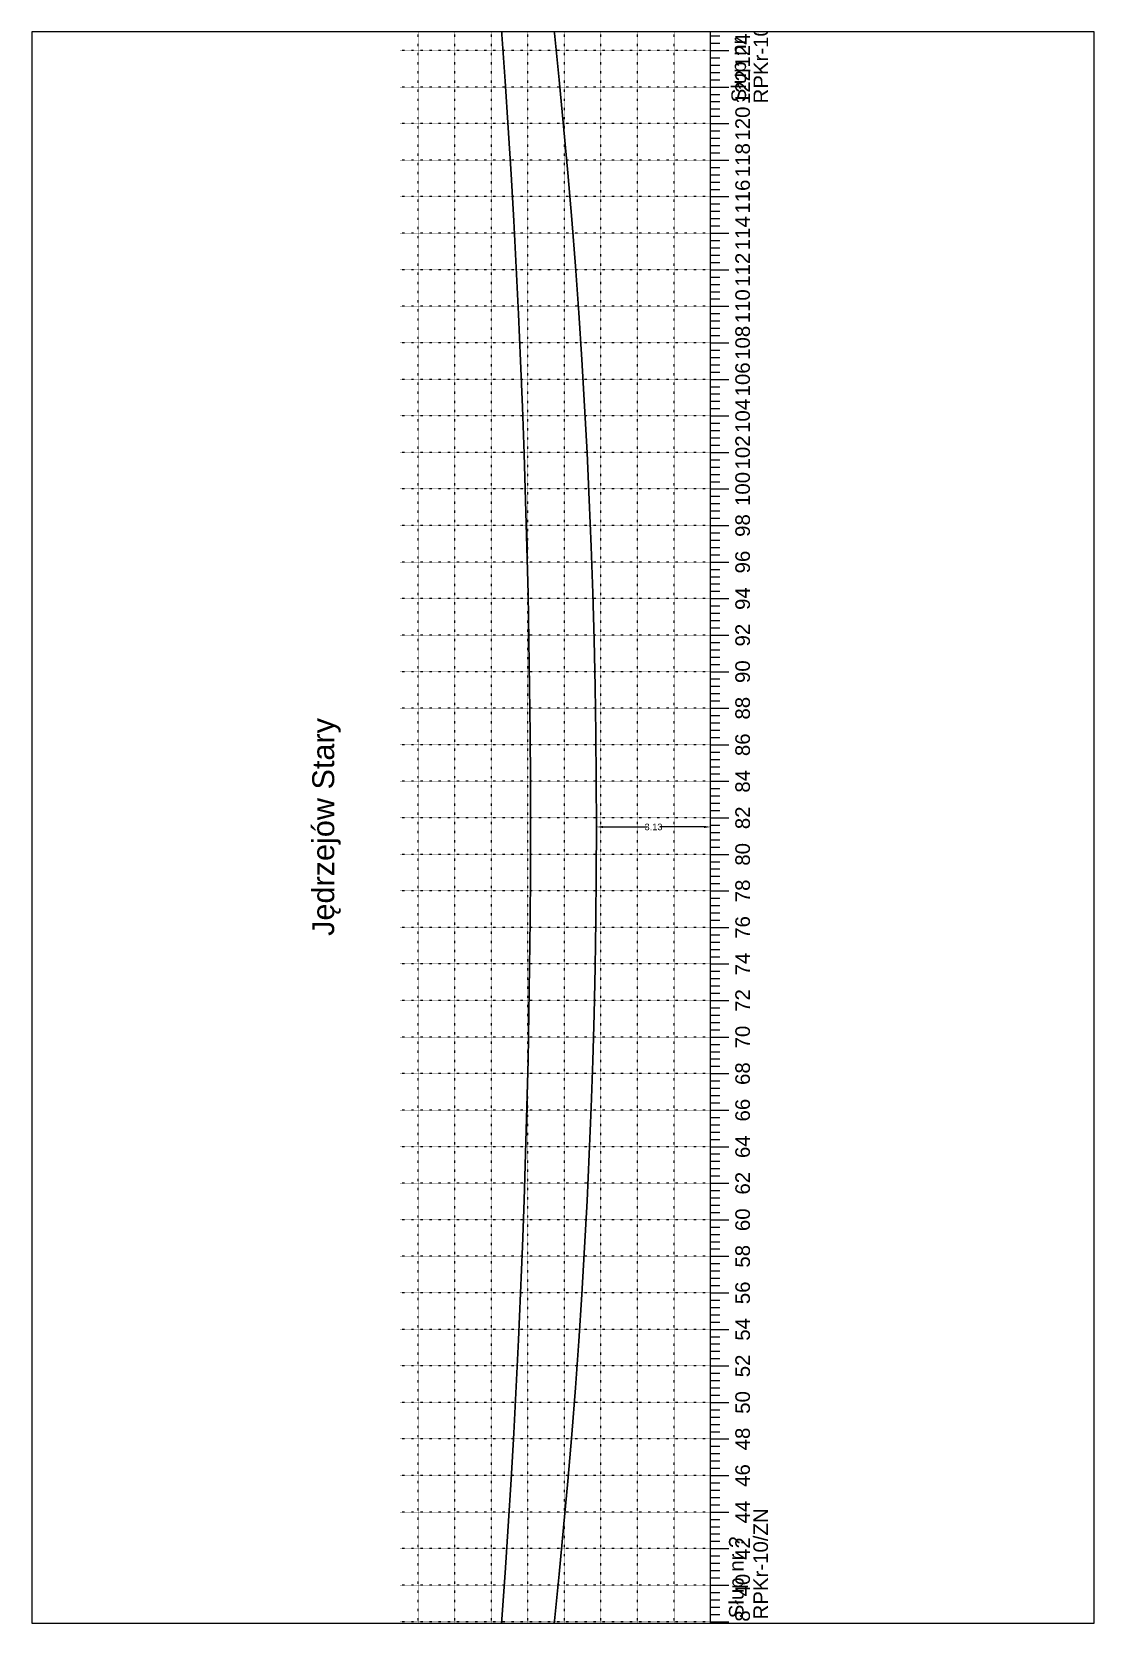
# Paper-space layout '13' of a CAD drawing. Header units: inches, sheet in millimetres. Extents: x 1 to 189, y 3 to 286.
# The model-space entities are those that its viewports show. They can reach past a viewport. Long polylines and large blocks are cut down to what shows.
import ezdxf
from ezdxf.enums import TextEntityAlignment as Align

# ---------------------------------------------------------------- set-up
doc = ezdxf.new("R2010")
doc.units = ezdxf.units.IN
doc.header["$MEASUREMENT"] = 0
doc.linetypes.add('ACAD_ISO07W100', pattern=[3, 0, -3])
doc.layers.add('ramka', color=7, linetype='Continuous', plot=False)
doc.styles.get("Standard").update_dxf_attribs({"font": 'arial.ttf'})
doc.dimstyles.get("Standard").update_dxf_attribs({"dimtxt": 0.25, "dimasz": 0.18, "dimexe": 0.18, "dimexo": 0.0625, "dimgap": -0.09, "dimtad": 0, "dimtih": 1, "dimtoh": 1, "dimzin": 0, "dimdsep": 46, "dimtxsty": 'Standard', "dimcen": 0.09, "dimadec": 0, "dimazin": 0, "dimtfac": 1, "dimtofl": 0, "dimtmove": 0, "dimatfit": 3, "dimfxl": 1, "dimtolj": 1, "dimtzin": 0, "dimarcsym": 0})

# ---------------------------------------------------------------- blocks, each defined once
blk = doc.blocks.new('*D15')
at = {"color": 0, "lineweight": -2}
for p, q in [((316.738, 1342.474), (316.738, 1342.599)), ((316.918, 1342.419), (318.12, 1342.419)), ((319.683, 1342.419), (318.48, 1342.419)), ((319.863, 1342.324), (319.863, 1342.599))]:
    blk.add_line(p, q, dxfattribs=at)
at = {"color": 0}
for points in [[(316.918, 1342.449), (316.918, 1342.389), (316.738, 1342.419)], [(319.683, 1342.449), (319.683, 1342.389), (319.863, 1342.419)]]:
    blk.add_solid(points, dxfattribs=at)
at = {"layer": 'Defpoints', "color": 0}
for p in [(316.738, 1342.411), (319.863, 1342.419), (319.863, 1342.261)]:
    blk.add_point(p, dxfattribs=at)
at = {"color": 0, "lineweight": 25, "insert": (318.3, 1342.419), "char_height": 0.18, "attachment_point": 5}
blk.add_mtext('\\A1;3.13', dxfattribs=at)

msp = doc.modelspace()

# ---------------------------------------------------------------- linework, layer by layer
for p, q in [((319.863, 1301.669), (319.863, 1383.169)), ((319.863, 1364.269), (320.113, 1364.269)), ((319.863, 1364.069), (320.113, 1364.069)), ((319.863, 1363.869), (320.113, 1363.869)), ((319.863, 1363.669), (320.363, 1363.669)), ((319.863, 1363.469), (320.113, 1363.469)), ((319.863, 1363.269), (320.113, 1363.269)), ((319.863, 1363.069), (320.113, 1363.069)), ((319.863, 1362.869), (320.113, 1362.869)), ((319.863, 1362.669), (320.363, 1362.669)), ((319.863, 1362.469), (320.113, 1362.469)), ((319.863, 1362.269), (320.113, 1362.269)), ((319.863, 1362.069), (320.113, 1362.069)), ((319.863, 1361.869), (320.113, 1361.869)), ((319.863, 1361.669), (320.363, 1361.669)), ((319.863, 1361.469), (320.113, 1361.469)), ((319.863, 1361.269), (320.113, 1361.269)), ((319.863, 1361.069), (320.113, 1361.069)), ((319.863, 1360.869), (320.113, 1360.869)), ((319.863, 1360.669), (320.363, 1360.669)), ((319.863, 1360.469), (320.113, 1360.469)), ((319.863, 1360.269), (320.113, 1360.269)), ((319.863, 1360.069), (320.113, 1360.069)), ((319.863, 1359.869), (320.113, 1359.869)), ((319.863, 1359.669), (320.363, 1359.669)), ((319.863, 1359.469), (320.113, 1359.469)), ((319.863, 1359.269), (320.113, 1359.269)), ((319.863, 1359.069), (320.113, 1359.069)), ((319.863, 1358.869), (320.113, 1358.869)), ((319.863, 1358.669), (320.363, 1358.669)), ((319.863, 1358.469), (320.113, 1358.469)), ((319.863, 1358.269), (320.113, 1358.269)), ((319.863, 1358.069), (320.113, 1358.069)), ((319.863, 1357.869), (320.113, 1357.869)), ((319.863, 1357.669), (320.363, 1357.669)), ((319.863, 1357.469), (320.113, 1357.469)), ((319.863, 1357.269), (320.113, 1357.269)), ((319.863, 1357.069), (320.113, 1357.069)), ((319.863, 1356.869), (320.113, 1356.869)), ((319.863, 1356.669), (320.363, 1356.669)), ((319.863, 1356.469), (320.113, 1356.469)), ((319.863, 1356.269), (320.113, 1356.269)), ((319.863, 1356.069), (320.113, 1356.069)), ((319.863, 1355.869), (320.113, 1355.869)), ((319.863, 1355.669), (320.363, 1355.669)), ((319.863, 1355.469), (320.113, 1355.469)), ((319.863, 1355.269), (320.113, 1355.269)), ((319.863, 1355.069), (320.113, 1355.069)), ((319.863, 1354.869), (320.113, 1354.869)), ((319.863, 1354.669), (320.363, 1354.669)), ((319.863, 1354.469), (320.113, 1354.469)), ((319.863, 1354.269), (320.113, 1354.269)), ((319.863, 1354.069), (320.113, 1354.069)), ((319.863, 1353.869), (320.113, 1353.869)), ((319.863, 1353.669), (320.363, 1353.669)), ((319.863, 1353.469), (320.113, 1353.469)), ((319.863, 1353.269), (320.113, 1353.269)), ((319.863, 1353.069), (320.113, 1353.069)), ((319.863, 1352.869), (320.113, 1352.869)), ((319.863, 1352.669), (320.363, 1352.669)), ((319.863, 1352.469), (320.113, 1352.469)), ((319.863, 1352.269), (320.113, 1352.269)), ((319.863, 1352.069), (320.113, 1352.069)), ((319.863, 1351.869), (320.113, 1351.869)), ((319.863, 1351.669), (320.363, 1351.669)), ((319.863, 1351.469), (320.113, 1351.469)), ((319.863, 1351.269), (320.113, 1351.269)), ((319.863, 1351.069), (320.113, 1351.069)), ((319.863, 1350.869), (320.113, 1350.869)), ((319.863, 1350.669), (320.363, 1350.669)), ((319.863, 1350.469), (320.113, 1350.469)), ((319.863, 1350.269), (320.113, 1350.269)), ((319.863, 1350.069), (320.113, 1350.069)), ((319.863, 1349.869), (320.113, 1349.869)), ((319.863, 1349.669), (320.363, 1349.669)), ((319.863, 1349.469), (320.113, 1349.469)), ((319.863, 1349.269), (320.113, 1349.269)), ((319.863, 1349.069), (320.113, 1349.069)), ((319.863, 1348.869), (320.113, 1348.869)), ((319.863, 1348.669), (320.363, 1348.669)), ((319.863, 1348.469), (320.113, 1348.469)), ((319.863, 1348.269), (320.113, 1348.269)), ((319.863, 1348.069), (320.113, 1348.069)), ((319.863, 1347.869), (320.113, 1347.869)), ((319.863, 1347.669), (320.363, 1347.669)), ((319.863, 1347.469), (320.113, 1347.469)), ((319.863, 1347.269), (320.113, 1347.269)), ((319.863, 1347.069), (320.113, 1347.069)), ((319.863, 1346.869), (320.113, 1346.869)), ((319.863, 1346.669), (320.363, 1346.669)), ((319.863, 1346.469), (320.113, 1346.469)), ((319.863, 1346.269), (320.113, 1346.269)), ((319.863, 1346.069), (320.113, 1346.069)), ((319.863, 1345.869), (320.113, 1345.869)), ((319.863, 1345.669), (320.363, 1345.669)), ((319.863, 1345.469), (320.113, 1345.469)), ((319.863, 1345.269), (320.113, 1345.269)), ((319.863, 1345.069), (320.113, 1345.069)), ((319.863, 1344.869), (320.113, 1344.869)), ((319.863, 1344.669), (320.363, 1344.669)), ((319.863, 1344.469), (320.113, 1344.469)), ((319.863, 1344.269), (320.113, 1344.269)), ((319.863, 1344.069), (320.113, 1344.069)), ((319.863, 1343.869), (320.113, 1343.869)), ((319.863, 1343.669), (320.363, 1343.669)), ((319.863, 1343.469), (320.113, 1343.469)), ((319.863, 1343.269), (320.113, 1343.269)), ((319.863, 1343.069), (320.113, 1343.069)), ((319.863, 1342.869), (320.113, 1342.869)), ((319.863, 1342.669), (320.363, 1342.669)), ((319.863, 1342.469), (320.113, 1342.469)), ((319.863, 1342.269), (320.113, 1342.269)), ((319.863, 1342.069), (320.113, 1342.069)), ((319.863, 1341.869), (320.113, 1341.869)), ((319.863, 1341.669), (320.363, 1341.669)), ((319.863, 1341.469), (320.113, 1341.469)), ((319.863, 1341.269), (320.113, 1341.269)), ((319.863, 1341.069), (320.113, 1341.069)), ((319.863, 1340.869), (320.113, 1340.869)), ((319.863, 1340.669), (320.363, 1340.669)), ((319.863, 1340.469), (320.113, 1340.469)), ((319.863, 1340.269), (320.113, 1340.269)), ((319.863, 1340.069), (320.113, 1340.069)), ((319.863, 1339.869), (320.113, 1339.869)), ((319.863, 1339.669), (320.363, 1339.669)), ((319.863, 1339.469), (320.113, 1339.469)), ((319.863, 1339.269), (320.113, 1339.269)), ((319.863, 1339.069), (320.113, 1339.069)), ((319.863, 1338.869), (320.113, 1338.869)), ((319.863, 1338.669), (320.363, 1338.669)), ((319.863, 1338.469), (320.113, 1338.469)), ((319.863, 1338.269), (320.113, 1338.269)), ((319.863, 1338.069), (320.113, 1338.069)), ((319.863, 1337.869), (320.113, 1337.869)), ((319.863, 1337.669), (320.363, 1337.669)), ((319.863, 1337.469), (320.113, 1337.469)), ((319.863, 1337.269), (320.113, 1337.269)), ((319.863, 1337.069), (320.113, 1337.069)), ((319.863, 1336.869), (320.113, 1336.869)), ((319.863, 1336.669), (320.363, 1336.669)), ((319.863, 1336.469), (320.113, 1336.469)), ((319.863, 1336.269), (320.113, 1336.269)), ((319.863, 1336.069), (320.113, 1336.069)), ((319.863, 1335.869), (320.113, 1335.869)), ((319.863, 1335.669), (320.363, 1335.669)), ((319.863, 1335.469), (320.113, 1335.469)), ((319.863, 1335.269), (320.113, 1335.269)), ((319.863, 1335.069), (320.113, 1335.069)), ((319.863, 1334.869), (320.113, 1334.869)), ((319.863, 1334.669), (320.363, 1334.669)), ((319.863, 1334.469), (320.113, 1334.469)), ((319.863, 1334.269), (320.113, 1334.269)), ((319.863, 1334.069), (320.113, 1334.069)), ((319.863, 1333.869), (320.113, 1333.869)), ((319.863, 1333.669), (320.363, 1333.669)), ((319.863, 1333.469), (320.113, 1333.469)), ((319.863, 1333.269), (320.113, 1333.269)), ((319.863, 1333.069), (320.113, 1333.069)), ((319.863, 1332.869), (320.113, 1332.869)), ((319.863, 1332.669), (320.363, 1332.669)), ((319.863, 1332.469), (320.113, 1332.469)), ((319.863, 1332.269), (320.113, 1332.269)), ((319.863, 1332.069), (320.113, 1332.069)), ((319.863, 1331.869), (320.113, 1331.869)), ((319.863, 1331.669), (320.363, 1331.669)), ((319.863, 1331.469), (320.113, 1331.469)), ((319.863, 1331.269), (320.113, 1331.269)), ((319.863, 1331.069), (320.113, 1331.069)), ((319.863, 1330.869), (320.113, 1330.869)), ((319.863, 1330.669), (320.363, 1330.669)), ((319.863, 1330.469), (320.113, 1330.469)), ((319.863, 1330.269), (320.113, 1330.269)), ((319.863, 1330.069), (320.113, 1330.069)), ((319.863, 1329.869), (320.113, 1329.869)), ((319.863, 1329.669), (320.363, 1329.669)), ((319.863, 1329.469), (320.113, 1329.469)), ((319.863, 1329.269), (320.113, 1329.269)), ((319.863, 1329.069), (320.113, 1329.069)), ((319.863, 1328.869), (320.113, 1328.869)), ((319.863, 1328.669), (320.363, 1328.669)), ((319.863, 1328.469), (320.113, 1328.469)), ((319.863, 1328.269), (320.113, 1328.269)), ((319.863, 1328.069), (320.113, 1328.069)), ((319.863, 1327.869), (320.113, 1327.869)), ((319.863, 1327.669), (320.363, 1327.669)), ((319.863, 1327.469), (320.113, 1327.469)), ((319.863, 1327.269), (320.113, 1327.269)), ((319.863, 1327.069), (320.113, 1327.069)), ((319.863, 1326.869), (320.113, 1326.869)), ((319.863, 1326.669), (320.363, 1326.669)), ((319.863, 1326.469), (320.113, 1326.469)), ((319.863, 1326.269), (320.113, 1326.269)), ((319.863, 1326.069), (320.113, 1326.069)), ((319.863, 1325.869), (320.113, 1325.869)), ((319.863, 1325.669), (320.363, 1325.669)), ((319.863, 1325.469), (320.113, 1325.469)), ((319.863, 1325.269), (320.113, 1325.269)), ((319.863, 1325.069), (320.113, 1325.069)), ((319.863, 1324.869), (320.113, 1324.869)), ((319.863, 1324.669), (320.363, 1324.669)), ((319.863, 1324.469), (320.113, 1324.469)), ((319.863, 1324.269), (320.113, 1324.269)), ((319.863, 1324.069), (320.113, 1324.069)), ((319.863, 1323.869), (320.113, 1323.869)), ((319.863, 1323.669), (320.363, 1323.669)), ((319.863, 1323.469), (320.113, 1323.469)), ((319.863, 1323.269), (320.113, 1323.269)), ((319.863, 1323.069), (320.113, 1323.069)), ((319.863, 1322.869), (320.113, 1322.869)), ((319.863, 1322.669), (320.363, 1322.669)), ((319.863, 1322.469), (320.113, 1322.469)), ((319.863, 1322.269), (320.113, 1322.269)), ((319.863, 1322.069), (320.113, 1322.069)), ((319.863, 1321.869), (320.113, 1321.869)), ((319.863, 1321.669), (320.363, 1321.669)), ((319.863, 1321.469), (320.113, 1321.469)), ((319.863, 1321.269), (320.113, 1321.269)), ((319.863, 1321.069), (320.113, 1321.069)), ((319.863, 1320.869), (320.113, 1320.869)), ((319.863, 1320.669), (320.363, 1320.669)), ((319.863, 1320.469), (320.113, 1320.469))]:
    msp.add_line(p, q)
at = {"linetype": 'ACAD_ISO07W100', "lineweight": 15, "ltscale": 0.1}
for p, q in [((311.863, 1301.669), (311.863, 1382.669)), ((312.863, 1301.669), (312.863, 1382.669)), ((313.863, 1301.669), (313.863, 1382.669)), ((314.863, 1301.669), (314.863, 1382.669)), ((315.863, 1301.669), (315.863, 1382.669)), ((316.863, 1301.669), (316.863, 1382.669)), ((317.863, 1301.669), (317.863, 1382.669)), ((318.863, 1301.669), (318.863, 1382.669)), ((319.863, 1301.669), (319.863, 1382.669)), ((319.863, 1363.669), (311.363, 1363.669)), ((319.863, 1362.669), (311.363, 1362.669)), ((319.863, 1361.669), (311.363, 1361.669)), ((319.863, 1360.669), (311.363, 1360.669)), ((319.863, 1359.669), (311.363, 1359.669)), ((319.863, 1358.669), (311.363, 1358.669)), ((319.863, 1357.669), (311.363, 1357.669)), ((319.863, 1356.669), (311.363, 1356.669)), ((319.863, 1355.669), (311.363, 1355.669)), ((319.863, 1354.669), (311.363, 1354.669)), ((319.863, 1353.669), (311.363, 1353.669)), ((319.863, 1352.669), (311.363, 1352.669)), ((319.863, 1351.669), (311.363, 1351.669)), ((319.863, 1350.669), (311.363, 1350.669)), ((319.863, 1349.669), (311.363, 1349.669)), ((319.863, 1348.669), (311.363, 1348.669)), ((319.863, 1347.669), (311.363, 1347.669)), ((319.863, 1346.669), (311.363, 1346.669)), ((319.863, 1345.669), (311.363, 1345.669)), ((319.863, 1344.669), (311.363, 1344.669)), ((319.863, 1343.669), (311.363, 1343.669)), ((319.863, 1342.669), (311.363, 1342.669)), ((319.863, 1341.669), (311.363, 1341.669)), ((319.863, 1340.669), (311.363, 1340.669)), ((319.863, 1339.669), (311.363, 1339.669)), ((319.863, 1338.669), (311.363, 1338.669)), ((319.863, 1337.669), (311.363, 1337.669)), ((319.863, 1336.669), (311.363, 1336.669)), ((319.863, 1335.669), (311.363, 1335.669)), ((319.863, 1334.669), (311.363, 1334.669)), ((319.863, 1333.669), (311.363, 1333.669)), ((319.863, 1332.669), (311.363, 1332.669)), ((319.863, 1331.669), (311.363, 1331.669)), ((319.863, 1330.669), (311.363, 1330.669)), ((319.863, 1329.669), (311.363, 1329.669)), ((319.863, 1328.669), (311.363, 1328.669)), ((319.863, 1327.669), (311.363, 1327.669)), ((319.863, 1326.669), (311.363, 1326.669)), ((319.863, 1325.669), (311.363, 1325.669)), ((319.863, 1324.669), (311.363, 1324.669)), ((319.863, 1323.669), (311.363, 1323.669)), ((319.863, 1322.669), (311.363, 1322.669)), ((319.863, 1321.669), (311.363, 1321.669)), ((319.863, 1320.669), (311.363, 1320.669))]:
    msp.add_line(p, q, dxfattribs=at)
at = {"lineweight": 30}
msp.add_arc((13.916, 1342.419), 301.018, 352.21975, 7.78025, dxfattribs=at)
at = {"color": 3, "lineweight": 30}
msp.add_arc((110.95, 1342.419), 205.787, 348.57881, 11.42119, dxfattribs=at)
at = {"layer": 'ramka'}
msp.add_line((319.863, 1301.669), (319.863, 1342.419), dxfattribs=at)

# ---------------------------------------------------------------- texts
for s, height, p in [('126', 0.4, (320.939, 1364.669)), ('124', 0.4, (320.939, 1363.669)), ('122', 0.4, (320.939, 1362.669)), ('120', 0.4, (320.939, 1361.669)), ('118', 0.4, (320.939, 1360.669)), ('116', 0.4, (320.939, 1359.669)), ('114', 0.4, (320.939, 1358.669)), ('112', 0.4, (320.939, 1357.669)), ('110', 0.4, (320.939, 1356.669)), ('108', 0.4, (320.939, 1355.669)), ('106', 0.4, (320.939, 1354.669)), ('104', 0.4, (320.939, 1353.669)), ('102', 0.4, (320.939, 1352.669)), ('100', 0.4, (320.939, 1351.669)), ('98', 0.4, (320.939, 1350.669)), ('96', 0.4, (320.939, 1349.669)), ('94', 0.4, (320.939, 1348.669)), ('92', 0.4, (320.939, 1347.669)), ('90', 0.4, (320.939, 1346.669)), ('88', 0.4, (320.939, 1345.669)), ('Jędrzejów Stary', 0.6, (309.563, 1342.419)), ('86', 0.4, (320.939, 1344.669)), ('84', 0.4, (320.939, 1343.669)), ('82', 0.4, (320.939, 1342.669)), ('80', 0.4, (320.939, 1341.669)), ('78', 0.4, (320.939, 1340.669)), ('76', 0.4, (320.939, 1339.669)), ('74', 0.4, (320.939, 1338.669)), ('72', 0.4, (320.939, 1337.669)), ('70', 0.4, (320.939, 1336.669)), ('68', 0.4, (320.939, 1335.669)), ('66', 0.4, (320.939, 1334.669)), ('64', 0.4, (320.939, 1333.669)), ('62', 0.4, (320.939, 1332.669)), ('60', 0.4, (320.939, 1331.669)), ('58', 0.4, (320.939, 1330.669)), ('56', 0.4, (320.939, 1329.669)), ('54', 0.4, (320.939, 1328.669)), ('52', 0.4, (320.939, 1327.669)), ('50', 0.4, (320.939, 1326.669)), ('48', 0.4, (320.939, 1325.669)), ('46', 0.4, (320.939, 1324.669)), ('44', 0.4, (320.939, 1323.669)), ('42', 0.4, (320.939, 1322.669)), ('40', 0.4, (320.939, 1321.669)), ('38', 0.4, (320.939, 1320.669))]:
    msp.add_text(s, height=height, rotation=90).set_placement(p, align=Align.CENTER)
for s, p in [('RPKr-10/ZN', (321.437, 1362.22)), ('Słup nr ?', (320.832, 1362.251)), ('RPKr-10/ZN', (321.432, 1320.73)), ('Słup nr ?', (320.765, 1320.764))]:
    msp.add_text(s, height=0.4, rotation=90).set_placement(p)

# ---------------------------------------------------------------- dimensions: what is measured, and where the dimension line sits
at = {"lineweight": 25}
dim = msp.add_linear_dim(base=(319.863, 1342.419), p1=(316.738, 1342.411), p2=(319.863, 1342.261), angle=180, text='3.13', dimstyle='Standard', dxfattribs=at)
dim.commit()
dim.dimension.update_dxf_attribs({"geometry": '*D15', "text_midpoint": (318.3, 1342.419)})

psp = doc.layouts.new('13')

# ---------------------------------------------------------------- viewports
at = {"layer": '0', "lineweight": 25}
psp.add_viewport(center=(94.98, 144.54), size=(188.95, 283.088), view_center_point=(315.823, 1342.404), view_height=43.552, dxfattribs=at)

doc.saveas('drawing.dxf')
